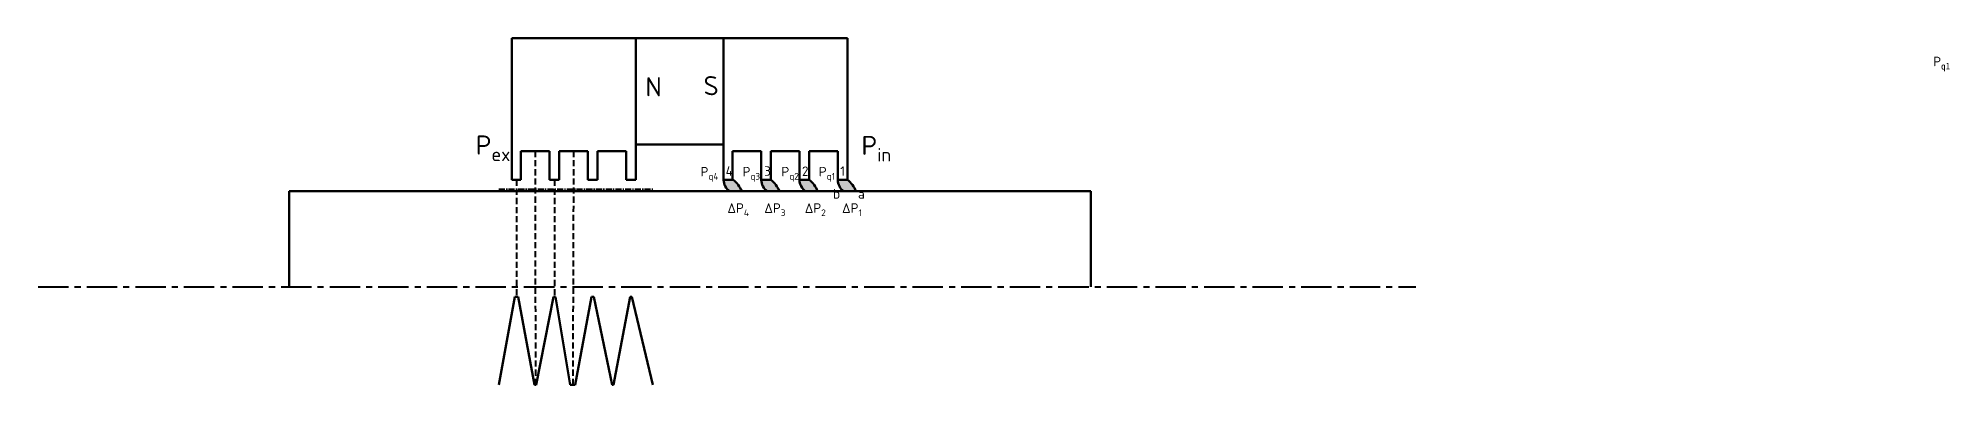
# Model space of a CAD drawing. Header units: millimetres. Extents: x 349 to 2348, y -102 to 260.
import ezdxf

# ---------------------------------------------------------------- set-up
doc = ezdxf.new("R2010")
doc.units = ezdxf.units.MM
doc.linetypes.add('CENTER', pattern=[50.8, 31.75, -6.35, 6.35, -6.35])
doc.linetypes.add('HIDDEN', pattern=[9.525, 6.35, -3.175])
doc.layers.add('点画线', color=1, linetype='CENTER')
doc.layers.add('细虚线', color=3, linetype='HIDDEN')
doc.layers.add('粗实线', color=7, linetype='Continuous', lineweight=30)
doc.styles.add('Annotative', font='txt')

msp = doc.modelspace()

# ---------------------------------------------------------------- hatches: boundary and pattern name
at = {"layer": '细虚线'}
h = msp.add_hatch(color=0, dxfattribs=at)
h.dxf.hatch_style = 1
h.paths.add_polyline_path([(1076, 112), (1066, 112, 0.258315), (1072.4, 100), (1084.9, 100, 0.139225)])
h.paths.add_polyline_path([(1115.4, 112), (1105.4, 112, 0.258315), (1111.8, 100), (1124.3, 100, 0.139225)])
h.paths.add_polyline_path([(1155.4, 112), (1145.4, 112, 0.258315), (1151.8, 100), (1164.3, 100, 0.139225)])
h.paths.add_polyline_path([(1195.4, 112), (1185.4, 112, 0.258315), (1191.8, 100), (1204.3, 100, 0.139225)])

# ---------------------------------------------------------------- linework, layer by layer
at = {"layer": '点画线', "ltscale": 0.2}
msp.add_line((830.9, 102.2), (991.8, 102.2), dxfattribs=at)
at = {"layer": '点画线'}
msp.add_line((349.2, 0), (1790, 0), dxfattribs=at)
at = {"layer": '粗实线'}
for p, q in [((844.6, 260), (844.6, 112)), ((844.6, 260), (974, 260)), ((974, 112), (974, 260)), ((974, 260), (1066, 260)), ((1066, 260), (1066, 112)), ((1066, 260), (1195.4, 260)), ((1195.4, 112), (1195.4, 260)), ((854, 112), (854, 142)), ((854, 142), (884, 142)), ((884, 142), (884, 112)), ((894, 112), (894, 142)), ((894, 142), (924, 142)), ((924, 142), (924, 112)), ((934, 112), (934, 142)), ((934, 142), (964, 142)), ((964, 142), (964, 112)), ((974, 148.9), (1066, 148.9)), ((1075.4, 112), (1075.4, 142)), ((1075.4, 142), (1105.4, 142)), ((1105.4, 142), (1105.4, 112)), ((1115.4, 112), (1115.4, 142)), ((1115.4, 142), (1145.4, 142)), ((1145.4, 142), (1145.4, 112)), ((1155.4, 112), (1155.4, 142)), ((1155.4, 142), (1185.4, 142)), ((1185.4, 142), (1185.4, 112)), ((611.6, 100), (611.6, 0)), ((611.6, 100), (1450, 100)), ((844.6, 112), (854, 112)), ((884, 112), (894, 112)), ((924, 112), (934, 112)), ((964, 112), (974, 112)), ((969.4, 112), (969.4, 112)), ((969.4, 112), (969.4, 112)), ((1066, 112), (1075.4, 112)), ((1066, 112), (1076, 112)), ((1071.4, 112), (1071.4, 112)), ((1071.4, 112), (1071.4, 112)), ((1105.4, 112), (1115.4, 112)), ((1105.4, 112), (1115.4, 112)), ((1110.8, 112), (1110.8, 112)), ((1110.8, 112), (1110.8, 112)), ((1145.4, 112), (1155.4, 112)), ((1145.4, 112), (1155.4, 112)), ((1150.8, 112), (1150.8, 112)), ((1150.8, 112), (1150.8, 112)), ((1185.4, 112), (1195.4, 112)), ((1190.8, 112), (1190.8, 112)), ((1190.8, 112), (1190.8, 112)), ((1450, 100), (1450, 80)), ((1450, 80), (1450, 0)), ((847.6, -10.4), (830.9, -102.4)), ((849.3, -10.4), (847.6, -10.4)), ((849.3, -10.4), (851.1, -10.4)), ((851.1, -10.4), (868.3, -102.4)), ((869.8, -102.4), (887.9, -10.4)), ((887.9, -10.4), (890.1, -10.4)), ((890.1, -10.4), (905.6, -102.4)), ((910.8, -102.4), (927.9, -10.4)), ((927.9, -10.4), (930.4, -10.4)), ((930.4, -10.4), (949.3, -102.4)), ((950.9, -102.4), (968.2, -10.4)), ((968.2, -10.4), (969.9, -10.4)), ((969.9, -10.4), (991.8, -102.4)), ((868.3, -102.4), (869.8, -102.4)), ((905.6, -102.4), (910.8, -102.4)), ((949.3, -102.4), (950.9, -102.4))]:
    msp.add_line(p, q, dxfattribs=at)
for centre, radius, start, end in [((1080, 111.7), 14, 178.9719, 236.9069), ((1059.3, 90.4), 27.3, 20.6476, 52.3519), ((1119.4, 111.7), 14, 178.9719, 236.9069), ((1098.7, 90.4), 27.3, 20.6476, 52.3519), ((1159.4, 111.7), 14, 178.9719, 236.9069), ((1138.7, 90.4), 27.3, 20.6476, 52.3519), ((1199.4, 111.7), 14, 178.9719, 236.9069), ((1178.7, 90.4), 27.3, 20.6476, 52.3519)]:
    msp.add_arc(centre, radius, start, end, dxfattribs=at)
at = {"layer": '细虚线'}
for p, q in [((869, 142), (869.1, -102.4)), ((909, 142), (908.2, -102.4)), ((849.3, 112), (849.3, -10.4)), ((889, 112), (889, -10.4))]:
    msp.add_line(p, q, dxfattribs=at)

# ---------------------------------------------------------------- texts
at = {"layer": '粗实线', "char_height": 20, "attachment_point": 1, "style": 'Annotative'}
for s, insert, width in [('\\A1;{\\fISOCPEUR|b0|i0|c134|p34;\\H0.5x;P\\fSimSun|b0|i0|c134|p2;\\H0.7x;\\S^ q1;}', (2330.9, 240.7), 22.001), ('{\\fISOCPEUR|b0|i0|c134|p34;S}\\P\\P', (1045, 220.4), 56.502), ('{\\fISOCPEUR|b0|i0|c134|p34;N}\\P\\P', (984.2, 219.2), 56.502), ('\\A1;{\\fISOCPEUR|b0|i0|c134|p34;P\\H0.7x;\\S^ ex;}\\P', (806.7, 158.3), 56.502), ('\\A1;{\\fISOCPEUR|b0|i0|c134|p34;P\\H0.7x;\\S^ in;}\\P', (1210.1, 157.9), 56.502), ('\\A1;{\\fISOCPEUR|b0|i0|c134|p34;\\H0.5x;P\\H0.7x;\\S^ q4;}', (1041.8, 125.4), 22.001), ('{\\fISOCPEUR|b0|i0|c134|p34;\\H0.5x;4}\\P', (1068.1, 126.1), 56.502), ('\\A1;{\\fISOCPEUR|b0|i0|c134|p34;\\H0.5x;P\\H0.7x;\\S^ q3;}', (1085.8, 125.5), 22.001), ('{\\fISOCPEUR|b0|i0|c134|p34;\\H0.5x;3}\\P', (1108.3, 126.1), 56.502), ('\\A1;{\\fISOCPEUR|b0|i0|c134|p34;\\H0.5x;P\\H0.7x;\\S^ q2;\\H1.42857x;\\P}', (1126.4, 125.5), 56.502), ('{\\fISOCPEUR|b0|i0|c134|p34;\\H0.5x;2}\\P', (1147.9, 125.9), 56.502), ('\\A1;{\\fISOCPEUR|b0|i0|c134|p34;\\H0.5x;P\\H0.7x;\\S^ q1;}', (1165.5, 125.5), 22.001), ('{\\fISOCPEUR|b0|i0|c134|p34;\\H0.5x;1}\\P', (1187.8, 126), 56.502), ('\\A1;{\\fISOCPEUR|b0|i0|c134|p34;\\H0.5x;b}', (1180.4, 102.3), 22.001), ('\\A1;{\\fISOCPEUR|b0|i0|c134|p34;\\H0.5x;ΔP\\H0.7x;\\S^ 4;}', (1069.9, 87.4), 22.001), ('\\A1;{\\fISOCPEUR|b0|i0|c134|p34;\\H0.5x;ΔP\\H0.7x;\\S^ 3;}', (1108.5, 87.4), 22.001), ('\\A1;{\\fISOCPEUR|b0|i0|c134|p34;\\H0.5x;ΔP\\H0.7x;\\S^ 2;}', (1150.8, 87.4), 22.001), ('\\A1;{\\fISOCPEUR|b0|i0|c134|p34;\\H0.5x;ΔP\\H0.7x;\\S^ 1;}', (1189.8, 87.4), 22.001), ('\\A1;{\\fISOCPEUR|b0|i0|c134|p34;\\H0.5x;a}', (1206.5, 102.2), 22.001)]:
    msp.add_mtext(s, dxfattribs=dict(at, insert=insert, width=width))

doc.saveas('drawing.dxf')
